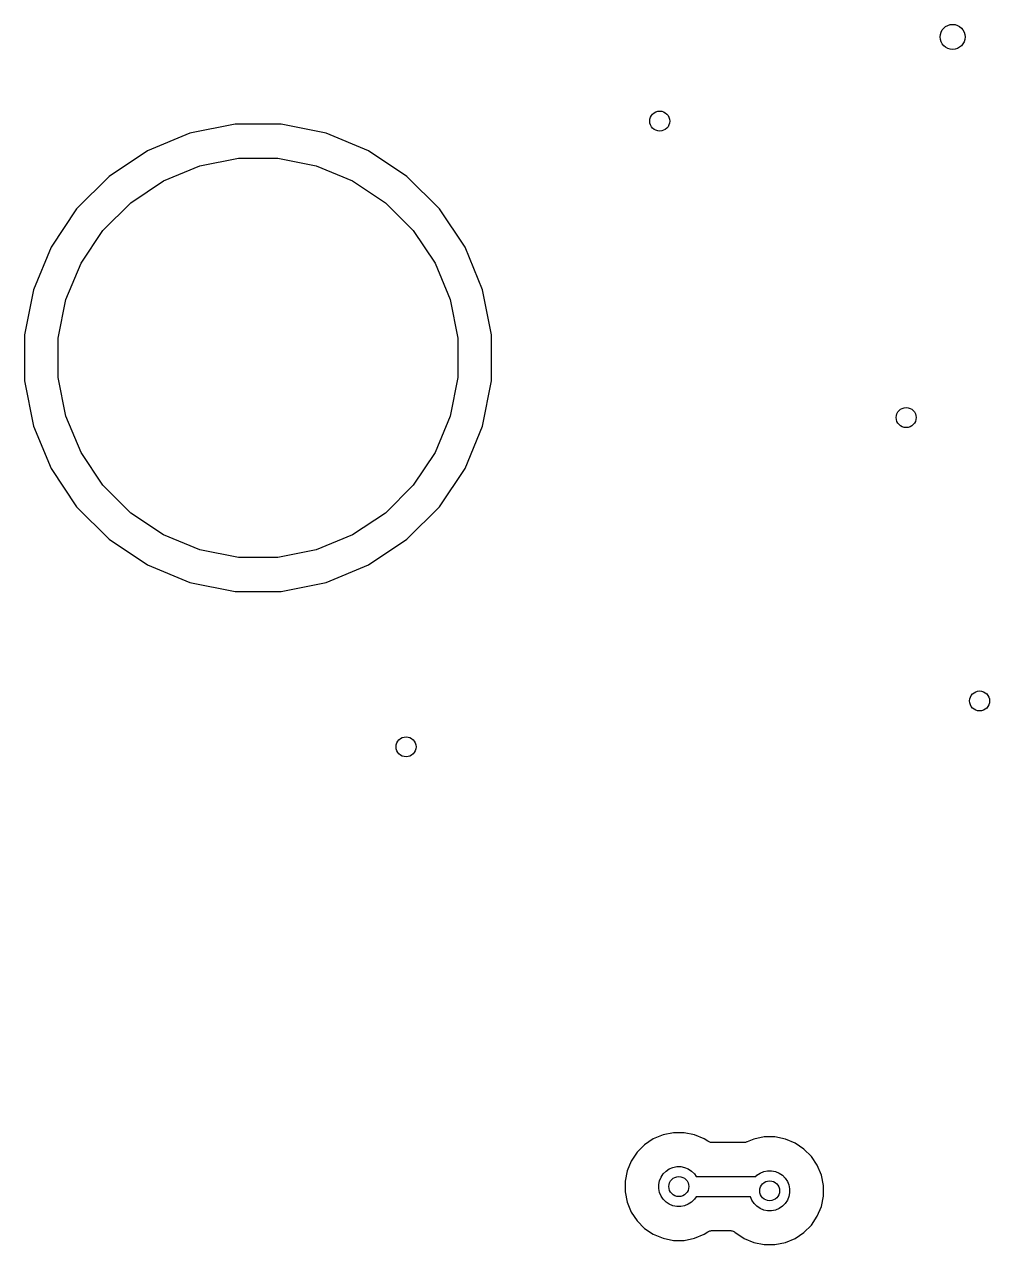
# Model space of a CAD drawing. Extents: x -66 to 211, y -177 to 13.
# Drawn here: x 103.93 to 118.43, y -77.64 to -59.31 of the extents above; entities that cross this region are included whole.
import ezdxf

# ---------------------------------------------------------------- set-up
doc = ezdxf.new("R2010")
doc.units = 0
doc.layers.add('BLACK', color=7, linetype='CONTINUOUS')

msp = doc.modelspace()

# ---------------------------------------------------------------- linework, layer by layer
at = {"layer": 'BLACK', "linetype": 'CONTINUOUS'}
for p, q in [((107.094, -60.8099), (106.416, -60.9447)), ((107.785, -60.8099), (107.094, -60.8099)), ((108.463, -60.9447), (107.785, -60.8099)), ((106.416, -60.9447), (105.778, -61.2091)), ((109.101, -61.2091), (108.463, -60.9447)), ((105.778, -61.2091), (105.203, -61.593)), ((106.564, -61.4332), (107.144, -61.3179)), ((107.144, -61.3179), (107.735, -61.3179)), ((107.735, -61.3179), (108.315, -61.4332)), ((109.676, -61.593), (109.101, -61.2091)), ((106.018, -61.6593), (106.564, -61.4332)), ((108.315, -61.4332), (108.86, -61.6593)), ((105.203, -61.593), (104.715, -62.0817)), ((105.527, -61.9876), (106.018, -61.6593)), ((108.86, -61.6593), (109.352, -61.9876)), ((110.164, -62.0817), (109.676, -61.593)), ((104.715, -62.0817), (104.331, -62.6562)), ((105.109, -62.4055), (105.527, -61.9876)), ((109.352, -61.9876), (109.77, -62.4055)), ((110.548, -62.6562), (110.164, -62.0817)), ((104.781, -62.8968), (105.109, -62.4055)), ((109.77, -62.4055), (110.098, -62.8968)), ((104.331, -62.6562), (104.066, -63.2946)), ((110.813, -63.2946), (110.548, -62.6562)), ((104.555, -63.4428), (104.781, -62.8968)), ((110.098, -62.8968), (110.324, -63.4428)), ((104.066, -63.2946), (103.931, -63.9724)), ((110.947, -63.9724), (110.813, -63.2946)), ((104.439, -64.0224), (104.555, -63.4428)), ((110.324, -63.4428), (110.439, -64.0224)), ((103.931, -63.9724), (103.931, -64.6634)), ((104.439, -64.6134), (104.439, -64.0224)), ((110.439, -64.0224), (110.439, -64.6134)), ((110.947, -64.6634), (110.947, -63.9724)), ((103.931, -64.6634), (104.066, -65.3411)), ((104.555, -65.1929), (104.439, -64.6134)), ((110.439, -64.6134), (110.324, -65.1929)), ((110.813, -65.3411), (110.947, -64.6634)), ((104.781, -65.7389), (104.555, -65.1929)), ((110.324, -65.1929), (110.098, -65.7389)), ((104.066, -65.3411), (104.331, -65.9795)), ((110.548, -65.9795), (110.813, -65.3411)), ((105.109, -66.2303), (104.781, -65.7389)), ((110.098, -65.7389), (109.77, -66.2303)), ((104.331, -65.9795), (104.715, -66.5541)), ((110.164, -66.5541), (110.548, -65.9795)), ((105.527, -66.6481), (105.109, -66.2303)), ((109.77, -66.2303), (109.352, -66.6481)), ((104.715, -66.5541), (105.203, -67.0427)), ((106.018, -66.9764), (105.527, -66.6481)), ((109.352, -66.6481), (108.86, -66.9764)), ((109.676, -67.0427), (110.164, -66.5541)), ((105.203, -67.0427), (105.778, -67.4266)), ((106.564, -67.2026), (106.018, -66.9764)), ((108.86, -66.9764), (108.315, -67.2026)), ((109.101, -67.4266), (109.676, -67.0427)), ((107.144, -67.3179), (106.564, -67.2026)), ((108.315, -67.2026), (107.735, -67.3179)), ((105.778, -67.4266), (106.416, -67.6911)), ((107.735, -67.3179), (107.144, -67.3179)), ((108.463, -67.6911), (109.101, -67.4266)), ((106.416, -67.6911), (107.094, -67.8259)), ((107.785, -67.8259), (108.463, -67.6911)), ((107.094, -67.8259), (107.785, -67.8259)), ((113.376, -76.0478), (113.243, -76.1363)), ((113.523, -75.9869), (113.376, -76.0478)), ((113.679, -75.9559), (113.523, -75.9869)), ((113.838, -75.9559), (113.679, -75.9559)), ((113.994, -75.9869), (113.838, -75.9559)), ((114.141, -76.0478), (113.994, -75.9869)), ((114.193, -76.0821), (114.141, -76.0478)), ((114.887, -76.0504), (114.783, -76.0938)), ((115.043, -76.0194), (114.887, -76.0504)), ((115.203, -76.0194), (115.043, -76.0194)), ((115.359, -76.0504), (115.203, -76.0194)), ((115.506, -76.1113), (115.359, -76.0504)), ((113.243, -76.1363), (113.131, -76.2488)), ((114.203, -76.0876), (114.193, -76.0821)), ((114.213, -76.0932), (114.203, -76.0876)), ((114.214, -76.0934), (114.213, -76.0932)), ((114.214, -76.0938), (114.214, -76.0934)), ((114.226, -76.0972), (114.214, -76.0938)), ((114.237, -76.1007), (114.226, -76.0972)), ((114.237, -76.1008), (114.237, -76.1007)), ((114.238, -76.101), (114.237, -76.1008)), ((114.25, -76.1022), (114.238, -76.101)), ((114.261, -76.1035), (114.25, -76.1022)), ((114.263, -76.1035), (114.261, -76.1035)), ((114.734, -76.1035), (114.263, -76.1035)), ((114.263, -76.1035), (114.263, -76.1035)), ((114.263, -76.1035), (114.263, -76.1035)), ((114.263, -76.1035), (114.263, -76.1035)), ((114.745, -76.1023), (114.734, -76.1035)), ((114.757, -76.1014), (114.745, -76.1023)), ((114.758, -76.1011), (114.757, -76.1014)), ((114.759, -76.1011), (114.758, -76.1011)), ((114.77, -76.0977), (114.759, -76.1011)), ((114.781, -76.0945), (114.77, -76.0977)), ((114.782, -76.0939), (114.781, -76.0945)), ((114.783, -76.0938), (114.782, -76.0939)), ((114.782, -76.0939), (114.782, -76.0939)), ((114.782, -76.0939), (114.782, -76.0939)), ((115.638, -76.1998), (115.506, -76.1113)), ((115.751, -76.3123), (115.638, -76.1998)), ((113.043, -76.3811), (112.982, -76.5282)), ((113.131, -76.2488), (113.043, -76.3811)), ((115.839, -76.4446), (115.751, -76.3123)), ((112.982, -76.5282), (112.951, -76.6843)), ((113.493, -76.6218), (113.526, -76.5726)), ((113.526, -76.5726), (113.567, -76.5309)), ((113.567, -76.5309), (113.616, -76.498)), ((113.616, -76.498), (113.671, -76.4754)), ((113.671, -76.4754), (113.729, -76.4639)), ((113.729, -76.4639), (113.788, -76.4639)), ((113.788, -76.4639), (113.846, -76.4754)), ((113.846, -76.4754), (113.901, -76.498)), ((113.901, -76.498), (113.95, -76.5309)), ((113.95, -76.5309), (113.992, -76.5726)), ((113.992, -76.5726), (114.018, -76.6115)), ((114.915, -76.6115), (114.932, -76.5944)), ((114.932, -76.5944), (114.981, -76.5615)), ((114.981, -76.5615), (115.035, -76.5389)), ((115.035, -76.5389), (115.093, -76.5274)), ((115.093, -76.5274), (115.153, -76.5274)), ((115.153, -76.5274), (115.21, -76.5389)), ((115.21, -76.5389), (115.265, -76.5615)), ((115.265, -76.5615), (115.314, -76.5944)), ((115.314, -76.5944), (115.356, -76.6361)), ((115.9, -76.5917), (115.839, -76.4446)), ((115.931, -76.7478), (115.9, -76.5917)), ((112.951, -76.6843), (112.951, -76.8435)), ((113.459, -76.7343), (113.47, -76.6764)), ((113.459, -76.7934), (113.459, -76.7343)), ((113.47, -76.6764), (113.493, -76.6218)), ((114.018, -76.6115), (114.915, -76.6115)), ((115.356, -76.6361), (115.389, -76.6853)), ((115.389, -76.6853), (115.411, -76.7399)), ((115.411, -76.7399), (115.423, -76.7978)), ((115.931, -76.907), (115.931, -76.7478)), ((112.951, -76.8435), (112.982, -76.9996)), ((113.47, -76.8514), (113.459, -76.7934)), ((113.493, -76.906), (113.47, -76.8514)), ((113.526, -76.9551), (113.493, -76.906)), ((113.567, -76.9969), (113.526, -76.9551)), ((113.992, -76.9551), (113.95, -76.9969)), ((114.018, -76.9163), (113.992, -76.9551)), ((114.835, -76.9163), (114.018, -76.9163)), ((114.857, -76.9695), (114.835, -76.9163)), ((115.411, -76.9149), (115.389, -76.9695)), ((115.423, -76.8569), (115.411, -76.9149)), ((115.423, -76.7978), (115.423, -76.8569)), ((115.9, -77.0631), (115.931, -76.907)), ((112.982, -76.9996), (113.043, -77.1466)), ((113.043, -77.1466), (113.131, -77.2789)), ((113.616, -77.0297), (113.567, -76.9969)), ((113.671, -77.0524), (113.616, -77.0297)), ((113.729, -77.0639), (113.671, -77.0524)), ((113.788, -77.0639), (113.729, -77.0639)), ((113.846, -77.0524), (113.788, -77.0639)), ((113.901, -77.0297), (113.846, -77.0524)), ((113.95, -76.9969), (113.901, -77.0297)), ((114.89, -77.0186), (114.857, -76.9695)), ((114.932, -77.0604), (114.89, -77.0186)), ((114.981, -77.0932), (114.932, -77.0604)), ((115.035, -77.1159), (114.981, -77.0932)), ((115.093, -77.1274), (115.035, -77.1159)), ((115.153, -77.1274), (115.093, -77.1274)), ((115.21, -77.1159), (115.153, -77.1274)), ((115.265, -77.0932), (115.21, -77.1159)), ((115.314, -77.0604), (115.265, -77.0932)), ((115.356, -77.0186), (115.314, -77.0604)), ((115.389, -76.9695), (115.356, -77.0186)), ((115.839, -77.2101), (115.9, -77.0631)), ((113.131, -77.2789), (113.243, -77.3915)), ((115.751, -77.3425), (115.839, -77.2101)), ((113.243, -77.3915), (113.376, -77.4799)), ((113.376, -77.4799), (113.523, -77.5408)), ((113.994, -77.5408), (114.141, -77.4799)), ((114.141, -77.4799), (114.193, -77.4457)), ((114.193, -77.4455), (114.194, -77.4447)), ((114.193, -77.4457), (114.193, -77.4455)), ((114.193, -77.4455), (114.193, -77.4455)), ((114.193, -77.4455), (114.193, -77.4455)), ((114.194, -77.4447), (114.204, -77.4393)), ((114.204, -77.4393), (114.215, -77.4339)), ((114.215, -77.4337), (114.216, -77.4333)), ((114.215, -77.4339), (114.215, -77.4337)), ((114.216, -77.4333), (114.227, -77.4301)), ((114.227, -77.4301), (114.238, -77.4267)), ((114.238, -77.4267), (114.239, -77.4266)), ((114.239, -77.4266), (114.24, -77.4264)), ((114.24, -77.4264), (114.251, -77.4254)), ((114.251, -77.4254), (114.263, -77.4243)), ((114.263, -77.4243), (114.525, -77.4243)), ((114.525, -77.4243), (114.525, -77.4243)), ((114.525, -77.4243), (114.525, -77.4243)), ((114.525, -77.4243), (114.525, -77.4243)), ((114.525, -77.4243), (114.526, -77.4243)), ((114.526, -77.4243), (114.538, -77.4256)), ((114.538, -77.4256), (114.55, -77.4268)), ((114.55, -77.4268), (114.55, -77.427)), ((114.55, -77.427), (114.551, -77.4271)), ((114.551, -77.4271), (114.562, -77.4306)), ((114.562, -77.4306), (114.573, -77.434)), ((114.573, -77.434), (114.574, -77.4343)), ((114.574, -77.4343), (114.575, -77.4346)), ((114.575, -77.4346), (114.585, -77.4402)), ((114.585, -77.4402), (114.595, -77.4457)), ((114.595, -77.4457), (114.596, -77.4462)), ((114.596, -77.4462), (114.596, -77.4465)), ((114.596, -77.4465), (114.601, -77.4503)), ((114.601, -77.4503), (114.74, -77.5434)), ((115.506, -77.5434), (115.638, -77.455)), ((115.638, -77.455), (115.751, -77.3425)), ((113.523, -77.5408), (113.679, -77.5719)), ((113.679, -77.5719), (113.838, -77.5719)), ((113.838, -77.5719), (113.994, -77.5408)), ((114.74, -77.5434), (114.887, -77.6043)), ((114.887, -77.6043), (115.043, -77.6354)), ((115.043, -77.6354), (115.203, -77.6354)), ((115.203, -77.6354), (115.359, -77.6043)), ((115.359, -77.6043), (115.506, -77.5434))]:
    msp.add_line(p, q, dxfattribs=at)
at = {"layer": 'BLACK'}
for centre, radius in [((117.871, -59.497), 0.1875), ((113.472, -60.7619), 0.15), ((117.173, -65.2145), 0.15), ((118.276, -69.4706), 0.15), ((109.662, -70.1599), 0.15), ((113.759, -76.7639), 0.15), ((115.123, -76.8274), 0.15)]:
    msp.add_circle(centre, radius, dxfattribs=at)

doc.saveas('drawing.dxf')
